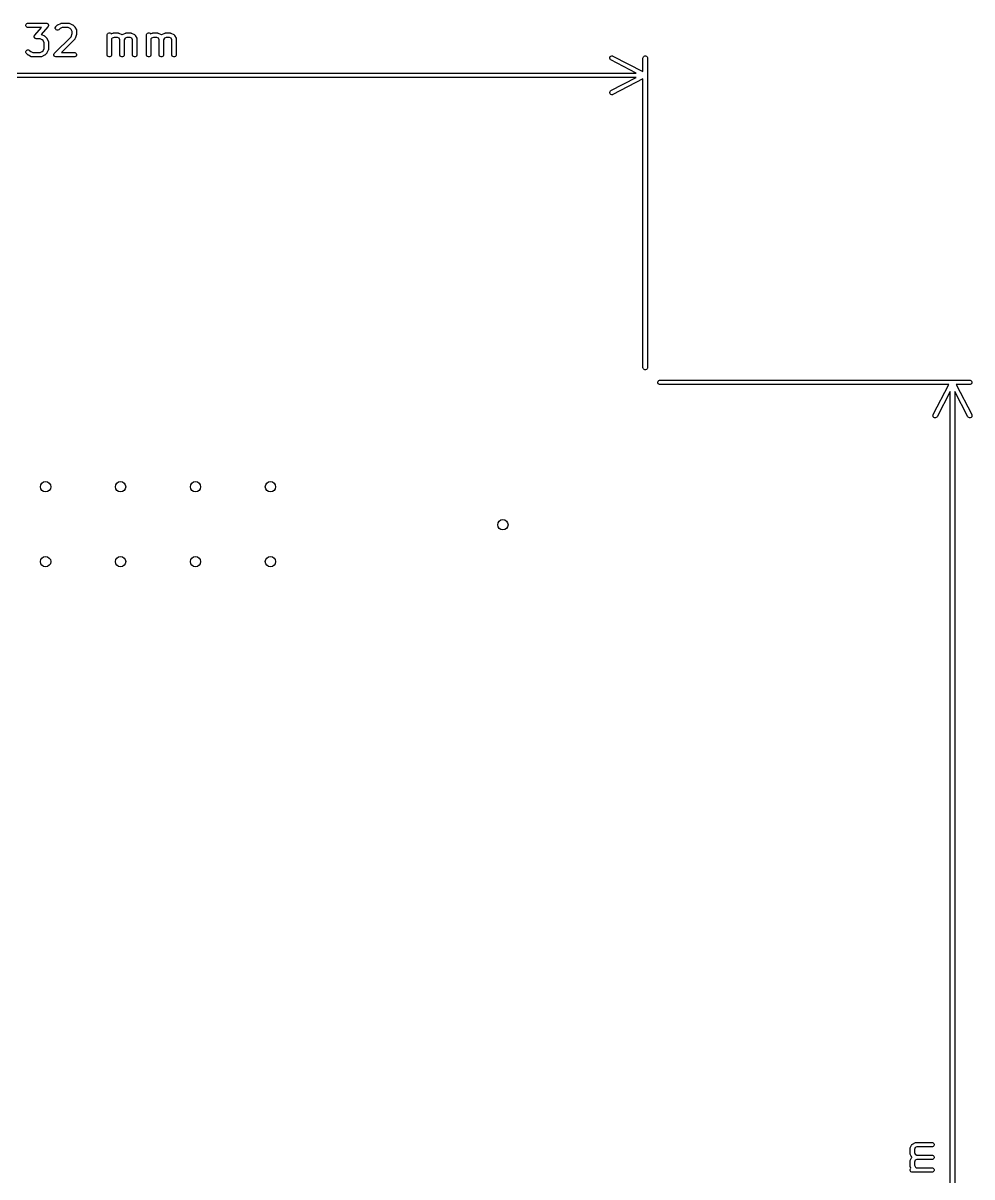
# Model space of a CAD drawing. Header units: inches. Extents: x -0.67 to 1.83, y -0.49 to 2.65.
# Drawn here: x 0.56 to 1.826, y 1.107 to 2.647 of the extents above; entities that cross this region are included whole.
import ezdxf

# ---------------------------------------------------------------- set-up
doc = ezdxf.new("R2010")
doc.units = ezdxf.units.IN
doc.header["$MEASUREMENT"] = 0
doc.layers.add('BLACK', color=250, linetype='CONTINUOUS')

msp = doc.modelspace()

# ---------------------------------------------------------------- linework, layer by layer
at = {"layer": 'BLACK', "linetype": 'CONTINUOUS'}
for p, q in [((0.5634, 2.6449), (0.5638, 2.6459)), ((0.5634, 2.6437), (0.5634, 2.6449)), ((0.5638, 2.6427), (0.5634, 2.6437)), ((0.5638, 2.6459), (0.5646, 2.6468)), ((0.5646, 2.6418), (0.5638, 2.6427)), ((0.5646, 2.6468), (0.5657, 2.6472)), ((0.5657, 2.6414), (0.5646, 2.6418)), ((0.5657, 2.6472), (0.5663, 2.6473)), ((0.5663, 2.6413), (0.5657, 2.6414)), ((0.5663, 2.6473), (0.5906, 2.6473)), ((0.5841, 2.6413), (0.5663, 2.6413)), ((0.5753, 2.6312), (0.5841, 2.6413)), ((0.5928, 2.6424), (0.5839, 2.6321)), ((0.5906, 2.6473), (0.5909, 2.6472)), ((0.5909, 2.6472), (0.591, 2.6472)), ((0.591, 2.6472), (0.5911, 2.6472)), ((0.5911, 2.6472), (0.5912, 2.6472)), ((0.5912, 2.6472), (0.5916, 2.647)), ((0.5916, 2.647), (0.5921, 2.6469)), ((0.5921, 2.6469), (0.5922, 2.6468)), ((0.5922, 2.6468), (0.5923, 2.6468)), ((0.5923, 2.6468), (0.5926, 2.6464)), ((0.5926, 2.6464), (0.593, 2.6461)), ((0.593, 2.6426), (0.5928, 2.6424)), ((0.593, 2.6461), (0.593, 2.646)), ((0.593, 2.646), (0.5931, 2.6459)), ((0.5931, 2.6427), (0.593, 2.6426)), ((0.5931, 2.6459), (0.5933, 2.6455)), ((0.5932, 2.6428), (0.5931, 2.6427)), ((0.5931, 2.6427), (0.5931, 2.6427)), ((0.5933, 2.6433), (0.5932, 2.6428)), ((0.5933, 2.6455), (0.5935, 2.6451)), ((0.5935, 2.6437), (0.5933, 2.6433)), ((0.5935, 2.6451), (0.5935, 2.645)), ((0.5935, 2.645), (0.5935, 2.6449)), ((0.5935, 2.6449), (0.5935, 2.6444)), ((0.5935, 2.6444), (0.5936, 2.6439)), ((0.5936, 2.6439), (0.5935, 2.6438)), ((0.5935, 2.6438), (0.5935, 2.6437)), ((0.6027, 2.6411), (0.6032, 2.6422)), ((0.6027, 2.64), (0.6027, 2.6411)), ((0.6032, 2.6389), (0.6027, 2.64)), ((0.6032, 2.6422), (0.6035, 2.6426)), ((0.604, 2.6381), (0.6032, 2.6389)), ((0.6035, 2.6426), (0.6054, 2.6445)), ((0.605, 2.6377), (0.604, 2.6381)), ((0.6062, 2.6377), (0.605, 2.6377)), ((0.6054, 2.6445), (0.6056, 2.6447)), ((0.6056, 2.6447), (0.6057, 2.6448)), ((0.6057, 2.6448), (0.6058, 2.6448)), ((0.6058, 2.6448), (0.6059, 2.6449)), ((0.6059, 2.6449), (0.6062, 2.6451)), ((0.6059, 2.6449), (0.6059, 2.6449)), ((0.6062, 2.6451), (0.6099, 2.6469)), ((0.6073, 2.6381), (0.6062, 2.6377)), ((0.6077, 2.6385), (0.6073, 2.6381)), ((0.6092, 2.64), (0.6077, 2.6385)), ((0.6119, 2.6413), (0.6092, 2.64)), ((0.6099, 2.6469), (0.6105, 2.6471)), ((0.6105, 2.6471), (0.6106, 2.6472)), ((0.6106, 2.6472), (0.6107, 2.6472)), ((0.6107, 2.6472), (0.6112, 2.6473)), ((0.6112, 2.6473), (0.6206, 2.6473)), ((0.6199, 2.6413), (0.6119, 2.6413)), ((0.6226, 2.64), (0.6199, 2.6413)), ((0.6206, 2.6473), (0.6212, 2.6472)), ((0.6212, 2.6472), (0.6213, 2.6472)), ((0.6213, 2.6472), (0.6214, 2.6471)), ((0.6214, 2.6471), (0.6219, 2.6469)), ((0.6219, 2.6469), (0.6257, 2.6451)), ((0.6238, 2.6388), (0.6226, 2.64)), ((0.6252, 2.6361), (0.6238, 2.6388)), ((0.6252, 2.6335), (0.6252, 2.6361)), ((0.6257, 2.6451), (0.6259, 2.6449)), ((0.6259, 2.6449), (0.626, 2.6449)), ((0.626, 2.6449), (0.6261, 2.6448)), ((0.6261, 2.6448), (0.6262, 2.6448)), ((0.6262, 2.6448), (0.6262, 2.6447)), ((0.6262, 2.6447), (0.6265, 2.6445)), ((0.6265, 2.6445), (0.6283, 2.6426)), ((0.6283, 2.6426), (0.6285, 2.6424)), ((0.6285, 2.6424), (0.6286, 2.6424)), ((0.6286, 2.6424), (0.6286, 2.6423)), ((0.6286, 2.6423), (0.6287, 2.6422)), ((0.6287, 2.6422), (0.6287, 2.6421)), ((0.6287, 2.6421), (0.6289, 2.6419)), ((0.6289, 2.6419), (0.6308, 2.6381)), ((0.6308, 2.6381), (0.631, 2.6376)), ((0.631, 2.6376), (0.631, 2.6375)), ((0.631, 2.6375), (0.631, 2.6374)), ((0.631, 2.6374), (0.6311, 2.6368)), ((0.6311, 2.6368), (0.6311, 2.633)), ((0.6734, 2.6336), (0.6744, 2.6341)), ((0.6744, 2.6341), (0.6756, 2.6341)), ((0.6756, 2.6341), (0.6766, 2.6336)), ((0.6774, 2.6329), (0.6793, 2.6338)), ((0.6793, 2.6338), (0.6798, 2.634)), ((0.6798, 2.634), (0.6799, 2.634)), ((0.6799, 2.634), (0.68, 2.6341)), ((0.68, 2.6341), (0.6806, 2.6341)), ((0.6806, 2.6341), (0.6862, 2.6341)), ((0.6862, 2.6341), (0.6868, 2.6341)), ((0.6868, 2.6341), (0.6869, 2.634)), ((0.6869, 2.634), (0.687, 2.634)), ((0.687, 2.634), (0.6876, 2.6338)), ((0.6876, 2.6338), (0.6913, 2.6319)), ((0.6924, 2.6319), (0.6962, 2.6338)), ((0.6962, 2.6338), (0.6967, 2.634)), ((0.6967, 2.634), (0.6968, 2.634)), ((0.6968, 2.634), (0.6969, 2.6341)), ((0.6969, 2.6341), (0.6975, 2.6341)), ((0.6975, 2.6341), (0.7031, 2.6341)), ((0.7031, 2.6341), (0.7037, 2.6341)), ((0.7037, 2.6341), (0.7038, 2.634)), ((0.7038, 2.634), (0.7039, 2.634)), ((0.7039, 2.634), (0.7044, 2.6338)), ((0.7044, 2.6338), (0.7082, 2.6319)), ((0.7258, 2.6336), (0.7269, 2.6341)), ((0.7269, 2.6341), (0.7281, 2.6341)), ((0.7281, 2.6341), (0.7291, 2.6336)), ((0.7299, 2.6329), (0.7318, 2.6338)), ((0.7318, 2.6338), (0.7323, 2.634)), ((0.7323, 2.634), (0.7324, 2.634)), ((0.7324, 2.634), (0.7325, 2.6341)), ((0.7325, 2.6341), (0.7331, 2.6341)), ((0.7331, 2.6341), (0.7387, 2.6341)), ((0.7387, 2.6341), (0.7393, 2.6341)), ((0.7393, 2.6341), (0.7394, 2.634)), ((0.7394, 2.634), (0.7395, 2.634)), ((0.7395, 2.634), (0.7401, 2.6338)), ((0.7401, 2.6338), (0.7438, 2.6319)), ((0.7449, 2.6319), (0.7487, 2.6338)), ((0.7487, 2.6338), (0.7492, 2.634)), ((0.7492, 2.634), (0.7493, 2.634)), ((0.7493, 2.634), (0.7494, 2.6341)), ((0.7494, 2.6341), (0.75, 2.6341)), ((0.75, 2.6341), (0.7556, 2.6341)), ((0.7556, 2.6341), (0.7562, 2.6341)), ((0.7562, 2.6341), (0.7563, 2.634)), ((0.7563, 2.634), (0.7564, 2.634)), ((0.7564, 2.634), (0.7569, 2.6338)), ((0.7569, 2.6338), (0.7607, 2.6319)), ((0.5746, 2.6299), (0.5748, 2.6303)), ((0.5746, 2.6298), (0.5746, 2.6299)), ((0.5746, 2.6297), (0.5746, 2.6298)), ((0.5746, 2.6292), (0.5746, 2.6297)), ((0.5746, 2.6287), (0.5746, 2.6292)), ((0.5746, 2.6286), (0.5746, 2.6287)), ((0.5747, 2.6285), (0.5746, 2.6286)), ((0.5749, 2.6281), (0.5747, 2.6285)), ((0.5748, 2.6303), (0.5749, 2.6308)), ((0.5749, 2.6308), (0.575, 2.6309)), ((0.575, 2.6277), (0.5749, 2.6281)), ((0.575, 2.6309), (0.5751, 2.631)), ((0.575, 2.6309), (0.575, 2.6309)), ((0.5751, 2.6276), (0.575, 2.6277)), ((0.5751, 2.631), (0.5753, 2.6312)), ((0.5752, 2.6275), (0.5751, 2.6276)), ((0.5755, 2.6272), (0.5752, 2.6275)), ((0.5759, 2.6268), (0.5755, 2.6272)), ((0.576, 2.6268), (0.5759, 2.6268)), ((0.576, 2.6267), (0.576, 2.6268)), ((0.5765, 2.6266), (0.576, 2.6267)), ((0.5769, 2.6264), (0.5765, 2.6266)), ((0.5771, 2.6264), (0.5769, 2.6264)), ((0.5772, 2.6264), (0.5771, 2.6264)), ((0.5771, 2.6264), (0.5771, 2.6264)), ((0.5775, 2.6263), (0.5772, 2.6264)), ((0.5824, 2.6263), (0.5775, 2.6263)), ((0.5851, 2.625), (0.5824, 2.6263)), ((0.5839, 2.6321), (0.5844, 2.6319)), ((0.5844, 2.6319), (0.5882, 2.6301)), ((0.5863, 2.6238), (0.5851, 2.625)), ((0.5877, 2.6211), (0.5863, 2.6238)), ((0.5877, 2.6131), (0.5877, 2.6211)), ((0.5882, 2.6301), (0.5884, 2.6299)), ((0.5884, 2.6299), (0.5885, 2.6299)), ((0.5885, 2.6299), (0.5886, 2.6298)), ((0.5886, 2.6298), (0.5887, 2.6298)), ((0.5887, 2.6298), (0.5887, 2.6297)), ((0.5887, 2.6297), (0.589, 2.6295)), ((0.589, 2.6295), (0.5908, 2.6276)), ((0.5908, 2.6276), (0.591, 2.6274)), ((0.591, 2.6274), (0.5911, 2.6274)), ((0.5911, 2.6274), (0.5911, 2.6273)), ((0.5911, 2.6273), (0.5912, 2.6272)), ((0.5912, 2.6272), (0.5912, 2.6271)), ((0.5912, 2.6271), (0.5914, 2.6269)), ((0.5914, 2.6269), (0.5933, 2.6231)), ((0.5933, 2.6231), (0.5935, 2.6226)), ((0.5935, 2.6226), (0.5935, 2.6225)), ((0.5935, 2.6225), (0.5935, 2.6224)), ((0.5935, 2.6224), (0.5936, 2.6218)), ((0.5936, 2.6218), (0.5936, 2.6124)), ((0.6017, 2.607), (0.6237, 2.629)), ((0.6283, 2.6253), (0.6109, 2.6079)), ((0.6237, 2.629), (0.6252, 2.6335)), ((0.6287, 2.6258), (0.6283, 2.6253)), ((0.6288, 2.626), (0.6287, 2.6259)), ((0.6287, 2.6259), (0.6287, 2.6258)), ((0.629, 2.6265), (0.6288, 2.626)), ((0.6309, 2.6321), (0.629, 2.6265)), ((0.631, 2.6324), (0.6309, 2.6321)), ((0.6311, 2.633), (0.631, 2.6328)), ((0.631, 2.6328), (0.6311, 2.6327)), ((0.6311, 2.6327), (0.631, 2.6326)), ((0.631, 2.6326), (0.631, 2.6325)), ((0.631, 2.6325), (0.631, 2.6324)), ((0.672, 2.6312), (0.6721, 2.6318)), ((0.672, 2.6049), (0.672, 2.6312)), ((0.6721, 2.6318), (0.6725, 2.6328)), ((0.6725, 2.6328), (0.6734, 2.6336)), ((0.6766, 2.6336), (0.6774, 2.6329)), ((0.6786, 2.6269), (0.6779, 2.6262)), ((0.6779, 2.6262), (0.6779, 2.6049)), ((0.6813, 2.6282), (0.6786, 2.6269)), ((0.6855, 2.6282), (0.6813, 2.6282)), ((0.6878, 2.6271), (0.6855, 2.6282)), ((0.6889, 2.6249), (0.6878, 2.6271)), ((0.6889, 2.6049), (0.6889, 2.6249)), ((0.6913, 2.6319), (0.6914, 2.6319)), ((0.6914, 2.6319), (0.6915, 2.6319)), ((0.6915, 2.6319), (0.6915, 2.6318)), ((0.6915, 2.6318), (0.6918, 2.6316)), ((0.6918, 2.6316), (0.6919, 2.6316)), ((0.6919, 2.6316), (0.6922, 2.6318)), ((0.6919, 2.6316), (0.6919, 2.6316)), ((0.6922, 2.6318), (0.6923, 2.6319)), ((0.6923, 2.6319), (0.6923, 2.6319)), ((0.6923, 2.6319), (0.6924, 2.6319)), ((0.6959, 2.6271), (0.6948, 2.6249)), ((0.6948, 2.6249), (0.6948, 2.6049)), ((0.6982, 2.6282), (0.6959, 2.6271)), ((0.7024, 2.6282), (0.6982, 2.6282)), ((0.7047, 2.6271), (0.7024, 2.6282)), ((0.7058, 2.6249), (0.7047, 2.6271)), ((0.7058, 2.6049), (0.7058, 2.6249)), ((0.7082, 2.6319), (0.7083, 2.6319)), ((0.7083, 2.6319), (0.7083, 2.6319)), ((0.7083, 2.6319), (0.7084, 2.6318)), ((0.7084, 2.6318), (0.7087, 2.6316)), ((0.7087, 2.6316), (0.7089, 2.6314)), ((0.7089, 2.6314), (0.7092, 2.6311)), ((0.7092, 2.6311), (0.7094, 2.6308)), ((0.7094, 2.6308), (0.7094, 2.6308)), ((0.7094, 2.6308), (0.7094, 2.6307)), ((0.7094, 2.6307), (0.7095, 2.6306)), ((0.7095, 2.6306), (0.7114, 2.6269)), ((0.7114, 2.6269), (0.7116, 2.6263)), ((0.7116, 2.6263), (0.7116, 2.6262)), ((0.7116, 2.6262), (0.7116, 2.6261)), ((0.7116, 2.6261), (0.7117, 2.6256)), ((0.7117, 2.6256), (0.7117, 2.6049)), ((0.7245, 2.6312), (0.7246, 2.6318)), ((0.7245, 2.6049), (0.7245, 2.6312)), ((0.7246, 2.6318), (0.725, 2.6328)), ((0.725, 2.6328), (0.7258, 2.6336)), ((0.7291, 2.6336), (0.7299, 2.6329)), ((0.7311, 2.6269), (0.7304, 2.6262)), ((0.7304, 2.6262), (0.7304, 2.6049)), ((0.7338, 2.6282), (0.7311, 2.6269)), ((0.738, 2.6282), (0.7338, 2.6282)), ((0.7403, 2.6271), (0.738, 2.6282)), ((0.7414, 2.6249), (0.7403, 2.6271)), ((0.7414, 2.6049), (0.7414, 2.6249)), ((0.7438, 2.6319), (0.7439, 2.6319)), ((0.7439, 2.6319), (0.7439, 2.6319)), ((0.7439, 2.6319), (0.744, 2.6318)), ((0.744, 2.6318), (0.7443, 2.6316)), ((0.7443, 2.6316), (0.7444, 2.6316)), ((0.7444, 2.6316), (0.7447, 2.6318)), ((0.7444, 2.6316), (0.7444, 2.6316)), ((0.7447, 2.6318), (0.7448, 2.6319)), ((0.7448, 2.6319), (0.7448, 2.6319)), ((0.7448, 2.6319), (0.7449, 2.6319)), ((0.7484, 2.6271), (0.7473, 2.6249)), ((0.7473, 2.6249), (0.7473, 2.6049)), ((0.7507, 2.6282), (0.7484, 2.6271)), ((0.7549, 2.6282), (0.7507, 2.6282)), ((0.7572, 2.6271), (0.7549, 2.6282)), ((0.7583, 2.6249), (0.7572, 2.6271)), ((0.7583, 2.6049), (0.7583, 2.6249)), ((0.7607, 2.6319), (0.7608, 2.6319)), ((0.7608, 2.6319), (0.7608, 2.6319)), ((0.7608, 2.6319), (0.7609, 2.6318)), ((0.7609, 2.6318), (0.7612, 2.6316)), ((0.7612, 2.6316), (0.7614, 2.6314)), ((0.7614, 2.6314), (0.7617, 2.6311)), ((0.7617, 2.6311), (0.7619, 2.6308)), ((0.7619, 2.6308), (0.7619, 2.6308)), ((0.7619, 2.6308), (0.7619, 2.6307)), ((0.7619, 2.6307), (0.762, 2.6306)), ((0.762, 2.6306), (0.7639, 2.6269)), ((0.7639, 2.6269), (0.7641, 2.6263)), ((0.7641, 2.6263), (0.7641, 2.6262)), ((0.7641, 2.6262), (0.7641, 2.6261)), ((0.7641, 2.6261), (0.7642, 2.6256)), ((0.7642, 2.6256), (0.7642, 2.6049)), ((0.5634, 2.6093), (0.5638, 2.6103)), ((0.5634, 2.6081), (0.5634, 2.6093)), ((0.5638, 2.607), (0.5634, 2.6081)), ((0.5638, 2.6103), (0.5646, 2.6111)), ((0.5642, 2.6066), (0.5638, 2.607)), ((0.566, 2.6047), (0.5642, 2.6066)), ((0.5646, 2.6111), (0.5657, 2.6116)), ((0.5657, 2.6116), (0.5668, 2.6116)), ((0.5663, 2.6045), (0.566, 2.6047)), ((0.5664, 2.6044), (0.5663, 2.6045)), ((0.5663, 2.6045), (0.5663, 2.6045)), ((0.5665, 2.6043), (0.5664, 2.6044)), ((0.5666, 2.6043), (0.5665, 2.6043)), ((0.5668, 2.6042), (0.5666, 2.6043)), ((0.5668, 2.6116), (0.5679, 2.6111)), ((0.5706, 2.6023), (0.5668, 2.6042)), ((0.5679, 2.6111), (0.5683, 2.6108)), ((0.5683, 2.6108), (0.5699, 2.6092)), ((0.5699, 2.6092), (0.5726, 2.6079)), ((0.5726, 2.6079), (0.5824, 2.6079)), ((0.5824, 2.6079), (0.5851, 2.6092)), ((0.5882, 2.6042), (0.5844, 2.6023)), ((0.5851, 2.6092), (0.5863, 2.6104)), ((0.5863, 2.6104), (0.5877, 2.6131)), ((0.5884, 2.6043), (0.5882, 2.6042)), ((0.5885, 2.6043), (0.5884, 2.6043)), ((0.5886, 2.6044), (0.5885, 2.6043)), ((0.5887, 2.6045), (0.5886, 2.6044)), ((0.589, 2.6047), (0.5887, 2.6045)), ((0.5887, 2.6045), (0.5887, 2.6045)), ((0.5908, 2.6066), (0.589, 2.6047)), ((0.591, 2.6068), (0.5908, 2.6066)), ((0.5911, 2.6069), (0.591, 2.6068)), ((0.5912, 2.607), (0.5911, 2.607)), ((0.5911, 2.607), (0.5911, 2.6069)), ((0.5914, 2.6074), (0.5912, 2.6071)), ((0.5912, 2.6071), (0.5912, 2.607)), ((0.5933, 2.6111), (0.5914, 2.6074)), ((0.5935, 2.6116), (0.5933, 2.6111)), ((0.5936, 2.6124), (0.5935, 2.6119)), ((0.5935, 2.6119), (0.5935, 2.6118)), ((0.5935, 2.6118), (0.5935, 2.6116)), ((0.6009, 2.6055), (0.6013, 2.6066)), ((0.6009, 2.6044), (0.6009, 2.6055)), ((0.6013, 2.6033), (0.6009, 2.6044)), ((0.6013, 2.6066), (0.6017, 2.607)), ((0.6021, 2.6025), (0.6013, 2.6033)), ((0.6109, 2.6079), (0.6281, 2.6079)), ((0.6281, 2.6079), (0.6287, 2.6078)), ((0.6287, 2.6078), (0.6298, 2.6074)), ((0.6298, 2.6074), (0.6306, 2.6066)), ((0.6306, 2.6033), (0.6298, 2.6025)), ((0.6306, 2.6066), (0.631, 2.6055)), ((0.631, 2.6044), (0.6306, 2.6033)), ((0.631, 2.6055), (0.631, 2.6044)), ((0.6721, 2.6044), (0.672, 2.6049)), ((0.6725, 2.6033), (0.6721, 2.6044)), ((0.6734, 2.6025), (0.6725, 2.6033)), ((0.6774, 2.6033), (0.6766, 2.6025)), ((0.6779, 2.6044), (0.6774, 2.6033)), ((0.6779, 2.6049), (0.6779, 2.6044)), ((0.689, 2.6044), (0.6889, 2.6049)), ((0.6894, 2.6033), (0.689, 2.6044)), ((0.6902, 2.6025), (0.6894, 2.6033)), ((0.6943, 2.6033), (0.6935, 2.6025)), ((0.6948, 2.6044), (0.6943, 2.6033)), ((0.6948, 2.6049), (0.6948, 2.6044)), ((0.7058, 2.6044), (0.7058, 2.6049)), ((0.7063, 2.6033), (0.7058, 2.6044)), ((0.7071, 2.6025), (0.7063, 2.6033)), ((0.7112, 2.6033), (0.7104, 2.6025)), ((0.7116, 2.6044), (0.7112, 2.6033)), ((0.7117, 2.6049), (0.7116, 2.6044)), ((0.7246, 2.6044), (0.7245, 2.6049)), ((0.725, 2.6033), (0.7246, 2.6044)), ((0.7258, 2.6025), (0.725, 2.6033)), ((0.7299, 2.6033), (0.7291, 2.6025)), ((0.7304, 2.6044), (0.7299, 2.6033)), ((0.7304, 2.6049), (0.7304, 2.6044)), ((0.7415, 2.6044), (0.7414, 2.6049)), ((0.7419, 2.6033), (0.7415, 2.6044)), ((0.7427, 2.6025), (0.7419, 2.6033)), ((0.7468, 2.6033), (0.746, 2.6025)), ((0.7473, 2.6044), (0.7468, 2.6033)), ((0.7473, 2.6049), (0.7473, 2.6044)), ((0.7583, 2.6044), (0.7583, 2.6049)), ((0.7588, 2.6033), (0.7583, 2.6044)), ((0.7596, 2.6025), (0.7588, 2.6033)), ((0.7637, 2.6033), (0.7629, 2.6025)), ((0.7641, 2.6044), (0.7637, 2.6033)), ((0.7642, 2.6049), (0.7641, 2.6044)), ((1.3433, 2.6025), (1.3442, 2.6032)), ((1.3442, 2.6032), (1.3453, 2.6036)), ((1.3453, 2.6036), (1.3465, 2.6035)), ((1.3465, 2.6035), (1.347, 2.6033)), ((1.347, 2.6033), (1.387, 2.5824)), ((1.3875, 2.6023), (1.3884, 2.6031)), ((1.3884, 2.6031), (1.3894, 2.6035)), ((1.3894, 2.6035), (1.3906, 2.6035)), ((1.3906, 2.6035), (1.3916, 2.6031)), ((1.3916, 2.6031), (1.3925, 2.6023)), ((0.5711, 2.6021), (0.5706, 2.6023)), ((0.5712, 2.6021), (0.5711, 2.6021)), ((0.5713, 2.602), (0.5712, 2.6021)), ((0.5719, 2.602), (0.5713, 2.602)), ((0.5831, 2.602), (0.5719, 2.602)), ((0.5837, 2.602), (0.5831, 2.602)), ((0.5838, 2.6021), (0.5837, 2.602)), ((0.5839, 2.6021), (0.5838, 2.6021)), ((0.5844, 2.6023), (0.5839, 2.6021)), ((0.6032, 2.602), (0.6021, 2.6025)), ((0.6037, 2.602), (0.6032, 2.602)), ((0.6281, 2.602), (0.6037, 2.602)), ((0.6287, 2.602), (0.6281, 2.602)), ((0.6298, 2.6025), (0.6287, 2.602)), ((0.6744, 2.602), (0.6734, 2.6025)), ((0.6756, 2.602), (0.6744, 2.602)), ((0.6766, 2.6025), (0.6756, 2.602)), ((0.6913, 2.602), (0.6902, 2.6025)), ((0.6924, 2.602), (0.6913, 2.602)), ((0.6935, 2.6025), (0.6924, 2.602)), ((0.7082, 2.602), (0.7071, 2.6025)), ((0.7093, 2.602), (0.7082, 2.602)), ((0.7104, 2.6025), (0.7093, 2.602)), ((0.7269, 2.602), (0.7258, 2.6025)), ((0.7281, 2.602), (0.7269, 2.602)), ((0.7291, 2.6025), (0.7281, 2.602)), ((0.7438, 2.602), (0.7427, 2.6025)), ((0.7449, 2.602), (0.7438, 2.602)), ((0.746, 2.6025), (0.7449, 2.602)), ((0.7607, 2.602), (0.7596, 2.6025)), ((0.7618, 2.602), (0.7607, 2.602)), ((0.7629, 2.6025), (0.7618, 2.602)), ((1.3427, 2.6003), (1.3428, 2.6015)), ((1.3431, 2.5992), (1.3427, 2.6003)), ((1.3428, 2.6015), (1.3433, 2.6025)), ((1.3438, 2.5983), (1.3431, 2.5992)), ((1.3443, 2.598), (1.3438, 2.5983)), ((1.3779, 2.5805), (1.3443, 2.598)), ((1.387, 2.6006), (1.3871, 2.6012)), ((1.387, 2.5824), (1.387, 2.6006)), ((1.3871, 2.6012), (1.3875, 2.6023)), ((1.3925, 2.6023), (1.3929, 2.6012)), ((1.3929, 2.6012), (1.393, 2.6006)), ((1.393, 2.6006), (1.393, 2.1872)), ((-0.1779, 2.5805), (1.3779, 2.5805)), ((1.3779, 2.5746), (-0.1779, 2.5746)), ((1.3443, 2.5571), (1.3779, 2.5746)), ((1.387, 2.5727), (1.347, 2.5519)), ((1.387, 2.1872), (1.387, 2.5727)), ((1.3438, 2.5568), (1.3443, 2.5571)), ((1.3427, 2.5548), (1.3431, 2.5559)), ((1.3428, 2.5536), (1.3427, 2.5548)), ((1.3433, 2.5526), (1.3428, 2.5536)), ((1.3431, 2.5559), (1.3438, 2.5568)), ((1.3442, 2.5519), (1.3433, 2.5526)), ((1.3453, 2.5515), (1.3442, 2.5519)), ((1.3465, 2.5516), (1.3453, 2.5515)), ((1.347, 2.5519), (1.3465, 2.5516)), ((1.3871, 2.1867), (1.387, 2.1872)), ((1.393, 2.1872), (1.3929, 2.1867)), ((1.3875, 2.1856), (1.3871, 2.1867)), ((1.3884, 2.1848), (1.3875, 2.1856)), ((1.3894, 2.1843), (1.3884, 2.1848)), ((1.3906, 2.1843), (1.3894, 2.1843)), ((1.3916, 2.1848), (1.3906, 2.1843)), ((1.3925, 2.1856), (1.3916, 2.1848)), ((1.3929, 2.1867), (1.3925, 2.1856)), ((1.4068, 2.1681), (1.4072, 2.1692)), ((1.4068, 2.167), (1.4068, 2.1681)), ((1.4072, 2.1659), (1.4068, 2.167)), ((1.4072, 2.1692), (1.408, 2.17)), ((1.408, 2.1651), (1.4072, 2.1659)), ((1.408, 2.17), (1.4091, 2.1705)), ((1.4091, 2.1647), (1.408, 2.1651)), ((1.4091, 2.1705), (1.4097, 2.1705)), ((1.4097, 2.1646), (1.4091, 2.1647)), ((1.4097, 2.1705), (1.8231, 2.1705)), ((1.7951, 2.1646), (1.4097, 2.1646)), ((1.7743, 2.1246), (1.7951, 2.1646)), ((1.8231, 2.1646), (1.8049, 2.1646)), ((1.8049, 2.1646), (1.8257, 2.1246)), ((1.8231, 2.1705), (1.8237, 2.1705)), ((1.8237, 2.1647), (1.8231, 2.1646)), ((1.8237, 2.1705), (1.8247, 2.17)), ((1.8247, 2.1651), (1.8237, 2.1647)), ((1.8247, 2.17), (1.8255, 2.1692)), ((1.8255, 2.1659), (1.8247, 2.1651)), ((1.8255, 2.1692), (1.826, 2.1681)), ((1.826, 2.167), (1.8255, 2.1659)), ((1.826, 2.1681), (1.826, 2.167)), ((1.797, 2.1555), (1.7795, 2.1218)), ((1.797, -0.1777), (1.797, 2.1555)), ((1.8205, 2.1218), (1.803, 2.1555)), ((1.803, 2.1555), (1.803, -0.1777)), ((1.774, 2.1229), (1.7741, 2.124)), ((1.7743, 2.1218), (1.774, 2.1229)), ((1.7741, 2.124), (1.7743, 2.1246)), ((1.7751, 2.1209), (1.7743, 2.1218)), ((1.7761, 2.1204), (1.7751, 2.1209)), ((1.7772, 2.1203), (1.7761, 2.1204)), ((1.7783, 2.1206), (1.7772, 2.1203)), ((1.7792, 2.1214), (1.7783, 2.1206)), ((1.7795, 2.1218), (1.7792, 2.1214)), ((1.8208, 2.1214), (1.8205, 2.1218)), ((1.8217, 2.1206), (1.8208, 2.1214)), ((1.8228, 2.1203), (1.8217, 2.1206)), ((1.8239, 2.1204), (1.8228, 2.1203)), ((1.8249, 2.1209), (1.8239, 2.1204)), ((1.8257, 2.1218), (1.8249, 2.1209)), ((1.8257, 2.1246), (1.8259, 2.124)), ((1.826, 2.1229), (1.8257, 2.1218)), ((1.8259, 2.124), (1.826, 2.1229)), ((1.7434, 1.1445), (1.7435, 1.1451)), ((1.7434, 1.1389), (1.7434, 1.1445)), ((1.7435, 1.1453), (1.7437, 1.1458)), ((1.7435, 1.1452), (1.7435, 1.1453)), ((1.7435, 1.1451), (1.7435, 1.1452)), ((1.7437, 1.1458), (1.7456, 1.1496)), ((1.7456, 1.1496), (1.7457, 1.1497)), ((1.7457, 1.1498), (1.7459, 1.1501)), ((1.7457, 1.1497), (1.7457, 1.1498)), ((1.7457, 1.1497), (1.7457, 1.1497)), ((1.7459, 1.1501), (1.7462, 1.1503)), ((1.7462, 1.1503), (1.7464, 1.1506)), ((1.7464, 1.1506), (1.7467, 1.1508)), ((1.7467, 1.1508), (1.7468, 1.1508)), ((1.7468, 1.1508), (1.7469, 1.1509)), ((1.7468, 1.1508), (1.7468, 1.1508)), ((1.7469, 1.1509), (1.7507, 1.1528)), ((1.7505, 1.1461), (1.7493, 1.1438)), ((1.7493, 1.1438), (1.7493, 1.1396)), ((1.7527, 1.1472), (1.7505, 1.1461)), ((1.7507, 1.1528), (1.7512, 1.153)), ((1.7512, 1.153), (1.7513, 1.153)), ((1.7513, 1.153), (1.7514, 1.153)), ((1.7514, 1.153), (1.752, 1.1531)), ((1.752, 1.1531), (1.7726, 1.1531)), ((1.7726, 1.1472), (1.7527, 1.1472)), ((1.7726, 1.1531), (1.7732, 1.153)), ((1.7732, 1.1472), (1.7726, 1.1472)), ((1.7732, 1.153), (1.7743, 1.1526)), ((1.7743, 1.1477), (1.7732, 1.1472)), ((1.7743, 1.1526), (1.7751, 1.1518)), ((1.7751, 1.1485), (1.7743, 1.1477)), ((1.7751, 1.1518), (1.7755, 1.1507)), ((1.7755, 1.1496), (1.7751, 1.1485)), ((1.7755, 1.1507), (1.7755, 1.1496)), ((1.7435, 1.1383), (1.7434, 1.1389)), ((1.7434, 1.1276), (1.7435, 1.1282)), ((1.7434, 1.122), (1.7434, 1.1276)), ((1.7435, 1.1382), (1.7435, 1.1383)), ((1.7435, 1.1381), (1.7435, 1.1382)), ((1.7437, 1.1376), (1.7435, 1.1381)), ((1.7435, 1.1284), (1.7437, 1.129)), ((1.7435, 1.1283), (1.7435, 1.1284)), ((1.7435, 1.1282), (1.7435, 1.1283)), ((1.7456, 1.1338), (1.7437, 1.1376)), ((1.7437, 1.129), (1.7456, 1.1327)), ((1.7457, 1.1337), (1.7456, 1.1338)), ((1.7456, 1.1327), (1.7457, 1.1328)), ((1.7457, 1.1336), (1.7457, 1.1337)), ((1.7457, 1.1337), (1.7457, 1.1337)), ((1.7459, 1.1333), (1.7457, 1.1336)), ((1.7457, 1.1329), (1.7459, 1.1332)), ((1.7457, 1.1328), (1.7457, 1.1329)), ((1.7457, 1.1328), (1.7457, 1.1328)), ((1.7459, 1.1332), (1.746, 1.1333)), ((1.746, 1.1333), (1.7459, 1.1333)), ((1.7493, 1.1396), (1.7505, 1.1373)), ((1.7505, 1.1292), (1.7493, 1.1269)), ((1.7493, 1.1269), (1.7493, 1.1227)), ((1.7505, 1.1373), (1.7527, 1.1362)), ((1.7527, 1.1303), (1.7505, 1.1292)), ((1.7527, 1.1362), (1.7726, 1.1362)), ((1.7726, 1.1303), (1.7527, 1.1303)), ((1.7726, 1.1362), (1.7732, 1.1362)), ((1.7732, 1.1304), (1.7726, 1.1303)), ((1.7732, 1.1362), (1.7743, 1.1357)), ((1.7743, 1.1308), (1.7732, 1.1304)), ((1.7743, 1.1357), (1.7751, 1.1349)), ((1.7751, 1.1316), (1.7743, 1.1308)), ((1.7751, 1.1349), (1.7755, 1.1338)), ((1.7755, 1.1327), (1.7751, 1.1316)), ((1.7755, 1.1338), (1.7755, 1.1327)), ((1.7435, 1.1214), (1.7434, 1.122)), ((1.7435, 1.1213), (1.7435, 1.1214)), ((1.7435, 1.1212), (1.7435, 1.1213)), ((1.7437, 1.1207), (1.7435, 1.1212)), ((1.7435, 1.117), (1.7439, 1.118)), ((1.7435, 1.1158), (1.7435, 1.117)), ((1.7439, 1.1147), (1.7435, 1.1158)), ((1.7447, 1.1188), (1.7437, 1.1207)), ((1.7439, 1.118), (1.7447, 1.1188)), ((1.7447, 1.1139), (1.7439, 1.1147)), ((1.7458, 1.1135), (1.7447, 1.1139)), ((1.7464, 1.1134), (1.7458, 1.1135)), ((1.7726, 1.1134), (1.7464, 1.1134)), ((1.7493, 1.1227), (1.7507, 1.12)), ((1.7507, 1.12), (1.7514, 1.1193)), ((1.7514, 1.1193), (1.7726, 1.1193)), ((1.7726, 1.1193), (1.7732, 1.1193)), ((1.7732, 1.1135), (1.7726, 1.1134)), ((1.7732, 1.1193), (1.7743, 1.1188)), ((1.7743, 1.1139), (1.7732, 1.1135)), ((1.7743, 1.1188), (1.7751, 1.118)), ((1.7751, 1.1147), (1.7743, 1.1139)), ((1.7751, 1.118), (1.7755, 1.117)), ((1.7755, 1.1158), (1.7751, 1.1147)), ((1.7755, 1.117), (1.7755, 1.1158))]:
    msp.add_line(p, q, dxfattribs=at)
at = {"layer": 'BLACK'}
for centre in [(0.5898, 2.0283), (0.5898, 2.0283), (0.6898, 2.0283), (0.6898, 2.0283), (0.7898, 2.0283), (0.7898, 2.0283), (0.8898, 2.0283), (0.8898, 2.0283), (1.2, 1.9776), (1.2, 1.9776), (0.5898, 1.9283), (0.5898, 1.9283), (0.6898, 1.9283), (0.6898, 1.9283), (0.7898, 1.9283), (0.7898, 1.9283), (0.8898, 1.9283), (0.8898, 1.9283)]:
    msp.add_circle(centre, 0.00689, dxfattribs=at)

doc.saveas('drawing.dxf')
